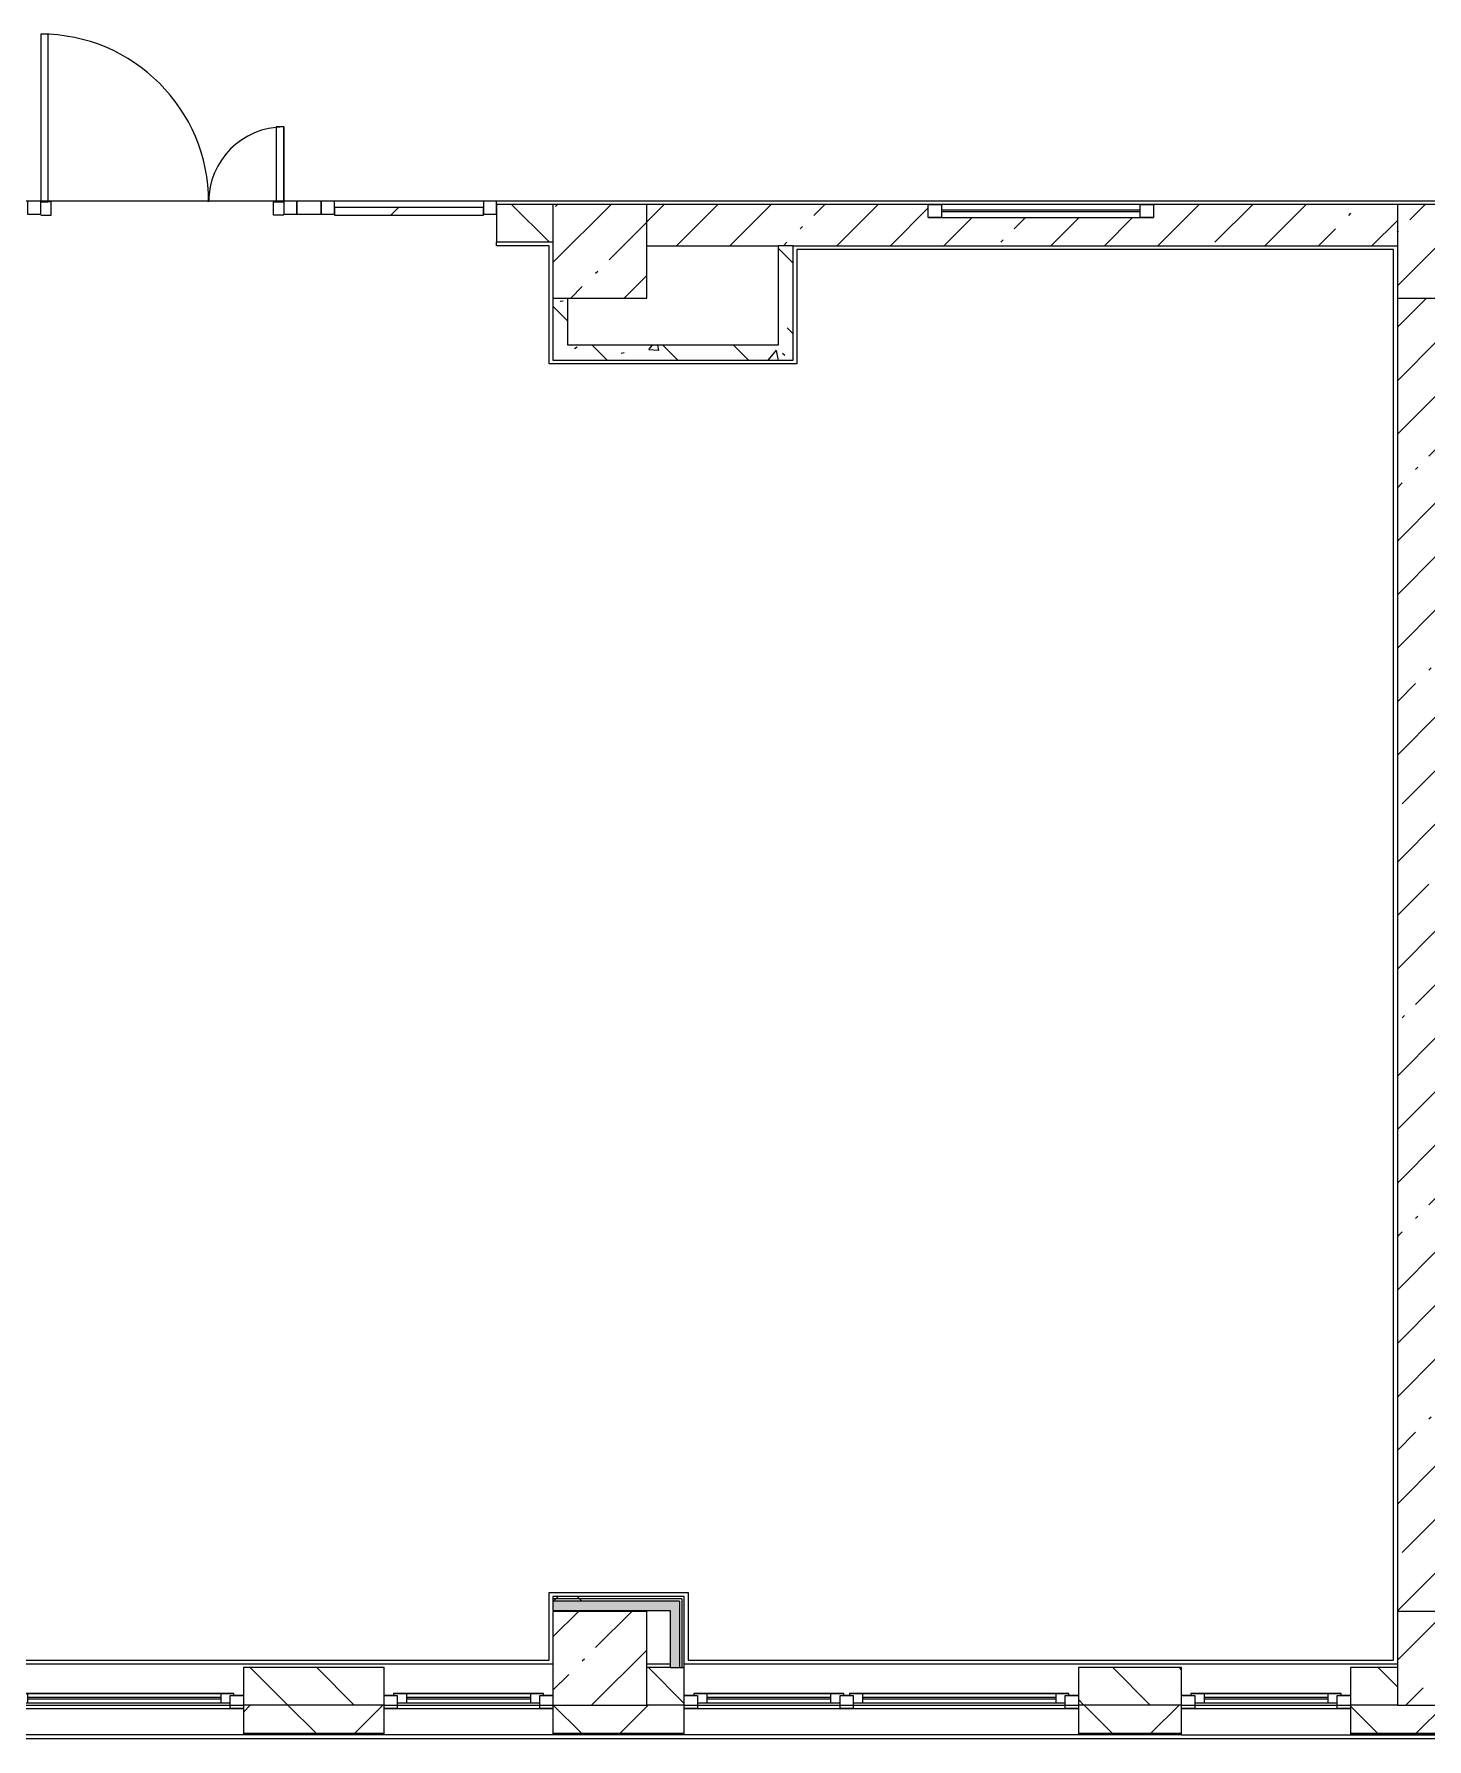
# Model space of a CAD drawing. Header units: millimetres. Extents: x 1322 to 199238, y -8553 to 29000.
# Drawn here: x 130373 to 137795, y -280 to 8808 of the extents above; entities that cross this region are included whole.
import ezdxf

# ---------------------------------------------------------------- set-up
doc = ezdxf.new("R2010")
doc.units = ezdxf.units.MM
for name, color, linetype, lineweight, true_color in [('A-DETL-GENF-3', 7, 'Continuous', 5, 0xaaaaaa), ('A-DOOR-6', 7, 'Continuous', 5, 0xaaaaaa), ('A-FLOR-2', 7, 'Continuous', 5, 0xaaaaaa), ('I-WALL-1', 7, 'Continuous', 5, 0xe7e7e7), ('I-WALL-2', 7, 'Continuous', 9, 0xe7e7e7), ('I-WALL-5', 7, 'Continuous', 5, 0x787878)]:
    doc.layers.add(name, color=color, linetype=linetype, lineweight=lineweight, true_color=true_color)
for name, color, linetype, lineweight in [('A-GLAZ-3', 7, 'Continuous', 5), ('A-GLAZ-CURT-2', 7, 'Continuous', 5), ('A-GLAZ-CWMG-2', 7, 'Continuous', 5), ('A-WALL', 7, 'Continuous', 9), ('A-WALL-4', 7, 'Continuous', 5), ('I-WALL-3', 7, 'Continuous', 5), ('S-COLS-1', 7, 'Continuous', 5)]:
    doc.layers.add(name, color=color, linetype=linetype, lineweight=lineweight)
pattern_1 = [(45, (72227.77, 0), (-285.1231, 285.1231), []), (45, (72512.9, 0), (-285.1231, 285.1231), [504.031, -100.806, 16.764, -84.042])]
pattern_2 = [(135, (72227.77, 0), (-377.1708, -377.1708), [533.4, -88.9, 17.78, -88.9]), (135, (72227.77, 376.94), (-377.1708, -377.1708), []), (50, (72227.77, 0), (637.6445, -55.7866), [66.675, -733.425]), (355, (72227.8, 0), (-123.3494, 668.699), [53.34, -586.74]), (100.451, (72280.9, -4.65), (514.299, 612.908), [56.665, -623.315]), (46.184, (72227.8, 177.8), (948.776, -147.15), [100.012, -1100.137]), (96.636, (72306.8, 165.5), (830.909, 865.997), [84.998, -934.973]), (351.184, (72227.8, 177.8), (830.918, 865.988), [80.01, -880.11]), (21, (72316.67, 133.35), (530.6506, -357.9283), [66.675, -733.425]), (326, (72316.7, 133.35), (216.308, 644.6585), [53.34, -586.74]), (71.451, (72360.9, 103.5), (746.9596, 286.7243), [56.665, -623.315]), (37.5, (72227.77, 0), (10.8105, 295.9426), [16.764, -562.864, 16.764, -578.866, -588.962]), (37.5, (72227.77, 0), (10.8105, 295.9426), [-1175.258, 16.764, -572.198]), (7.5, (72227.77, 0), (233.8692, 350.6318), [16.764, -322.834, 16.764, -549.529, -224.472]), (7.5, (72227.77, 0), (233.8692, 350.6318), [-905.891, 16.764, -207.708]), (327.5, (72029.52, 0), (474.5678, -20.0513), [16.764, -205.486, 16.764, -676.656, -920.115]), (327.5, (72029.52, 0), (474.5678, -20.0513), [-915.67, 16.764, -903.351]), (317.5, (71940.62, 0), (518.4522, 88.9934), [16.764, -272.161, 16.764, -443.738, -653.415]), (317.5, (71940.62, 0), (518.4522, 88.9934), [-749.427, 16.764, -636.651])]
pattern_3 = [(45, (72227.8, 0), (-530.33, 530.33), []), (135, (72227.8, 0), (-530.33, -530.33), [])]

# ---------------------------------------------------------------- blocks, each defined once
blk = doc.blocks.new('BSC_Колонна _Прямоугольная - 500х500-V121-1_10_3_птичка')
at = {"layer": 'S-COLS-1'}
h = blk.add_hatch(dxfattribs=at)
h.set_pattern_fill('FP_42', color=256, style=0, pattern_type=2)
h.set_pattern_definition([(45, (-61160, -7650), (-285.1231, 285.1231), []), (45, (-60874.88, -7650), (-285.123, 285.123), [504.031, -100.806, 16.764, -84.042])])
h.paths.add_polyline_path([(250, -250), (250, 250), (-250, 250), (-250, -250)])
for p, q in [((250, 250), (-250, 250)), ((-250, 250), (-250, -250)), ((250, -250), (250, 250)), ((-250, -250), (250, -250))]:
    blk.add_line(p, q, dxfattribs=at)
blk = doc.blocks.new('BSC_Колонна _Прямоугольная - 500х500-V128-1_10_3_птичка')
at = {"layer": 'S-COLS-1'}
h = blk.add_hatch(dxfattribs=at)
h.set_pattern_fill('FP_49', color=256, style=0, pattern_type=2)
h.set_pattern_definition([(45, (-61160, -150), (-285.123, 285.123), []), (45, (-60874.88, -150), (-285.123, 285.123), [504.031, -100.806, 16.764, -84.042])])
h.paths.add_polyline_path([(-8.8, -250), (250, -250), (250, 250), (-250, 250), (-250, -250)])
for p, q in [((250, 250), (-250, 250)), ((-250, 250), (-250, -250)), ((250, -250), (250, 250)), ((-250, -250), (250, -250))]:
    blk.add_line(p, q, dxfattribs=at)
blk = doc.blocks.new('BSC_Колонна _Прямоугольная - 500х500-V129-1_10_3_птичка')
at = {"layer": 'S-COLS-1'}
h = blk.add_hatch(dxfattribs=at)
h.set_pattern_fill('FP_50', color=256, style=0, pattern_type=2)
h.set_pattern_definition([(45, (-65660, -150), (-285.1231, 285.1231), []), (45, (-65374.88, -150), (-285.1231, 285.1231), [504.031, -100.806, 16.764, -84.042])])
h.paths.add_polyline_path([(140.9, -250), (250, -250), (250, 250), (-250, 250), (-250, -250)])
for p, q in [((250, 250), (-250, 250)), ((-250, 250), (-250, -250)), ((250, -250), (250, 250)), ((-250, -250), (250, -250))]:
    blk.add_line(p, q, dxfattribs=at)
blk = doc.blocks.new('BSC_Колонна _Прямоугольная - 500х500-V132-1_10_3_птичка')
at = {"layer": 'S-COLS-1'}
h = blk.add_hatch(dxfattribs=at)
h.set_pattern_fill('FP_53', color=256, style=0, pattern_type=2)
h.set_pattern_definition([(45, (-65660, -7650), (-285.1231, 285.1231), []), (45, (-65374.88, -7650), (-285.1231, 285.1231), [504.031, -100.806, 16.764, -84.042])])
h.paths.add_polyline_path([(-30, -250), (250, -250), (250, 22), (220, 22), (220, 30), (250, 30), (250, 250), (-250, 250), (-250, -250)])
for p, q in [((220, 250), (-250, 250)), ((-250, 250), (-250, -250)), ((250, -250), (250, 22)), ((-250, -250), (250, -250))]:
    blk.add_line(p, q, dxfattribs=at)
blk = doc.blocks.new('120_Окно_СКБ_2Ст - 120_Окно_СКБ_2Ст 2100х2500 _мал створка справа_-V140-1_10_3_птичка')
at = {"layer": 'A-GLAZ-3'}
for p, q in [((-1050, -127), (-1050, -57)), ((-1050, -57), (-980, -57)), ((1050, -57), (-1050, -57)), ((-980, -57), (-980, -127)), ((150, -87), (-980, -87)), ((-980, -87), (-980, -127)), ((-930, -137), (-930, -87)), ((100, -137), (100, -87)), ((150, -127), (150, -57)), ((150, -57), (220, -57)), ((150, -127), (150, -87)), ((220, -57), (220, -127)), ((980, -87), (220, -87)), ((220, -87), (220, -127)), ((270, -137), (270, -87)), ((930, -137), (930, -87)), ((980, -127), (980, -57)), ((980, -57), (1050, -57)), ((980, -127), (980, -87)), ((1050, -57), (1050, -127)), ((-980, -127), (-1050, -127)), ((-1050, -127), (-1000, -127)), ((-980, -127), (-1000, -127)), ((-1000, -127), (-1000, -137)), ((-1000, -137), (170, -137)), ((170, -137), (-1000, -137)), ((-930, -107), (100, -107)), ((100, -117), (-930, -117)), ((220, -127), (150, -127)), ((170, -127), (150, -127)), ((170, -127), (200, -127)), ((170, -137), (170, -127)), ((220, -127), (200, -127)), ((200, -127), (200, -137)), ((200, -137), (1000, -137)), ((1000, -137), (200, -137)), ((270, -107), (930, -107)), ((930, -117), (270, -117)), ((1050, -127), (980, -127)), ((1000, -127), (980, -127)), ((1000, -127), (1050, -127)), ((1000, -137), (1000, -127))]:
    blk.add_line(p, q, dxfattribs=at)
blk = doc.blocks.new('120_Окно_СКБ_1Ст - 120_Окно_СКБ_1Ст 900х2500_h_-V157-1_10_3_птичка')
at = {"layer": 'A-GLAZ-3'}
for p, q in [((-450, -127), (-450, -57)), ((-450, -57), (-380, -57)), ((450, -57), (-450, -57)), ((-380, -57), (-380, -127)), ((380, -87), (-380, -87)), ((-380, -87), (-380, -127)), ((-330, -137), (-330, -87)), ((330, -137), (330, -87)), ((380, -127), (380, -57)), ((380, -57), (450, -57)), ((380, -127), (380, -87)), ((450, -57), (450, -127)), ((-380, -127), (-450, -127)), ((-450, -127), (-400, -127)), ((-380, -127), (-400, -127)), ((-400, -127), (-400, -137)), ((-400, -137), (400, -137)), ((400, -137), (-400, -137)), ((-330, -107), (330, -107)), ((330, -117), (-330, -117)), ((450, -127), (380, -127)), ((400, -127), (380, -127)), ((400, -127), (450, -127)), ((400, -137), (400, -127))]:
    blk.add_line(p, q, dxfattribs=at)
blk = doc.blocks.new('120_Окно_СКБ_1Ст - 120_Окно_СКБ_1Ст 900х2500_h_-V166-1_10_3_птичка')
at = {"layer": 'A-GLAZ-3'}
for p, q in [((-450, -127), (-450, -57)), ((-450, -57), (-380, -57)), ((450, -57), (-450, -57)), ((-380, -57), (-380, -127)), ((380, -87), (-380, -87)), ((-380, -87), (-380, -127)), ((-330, -137), (-330, -87)), ((330, -137), (330, -87)), ((380, -127), (380, -57)), ((380, -57), (450, -57)), ((380, -127), (380, -87)), ((450, -57), (450, -127)), ((-380, -127), (-450, -127)), ((-450, -127), (-400, -127)), ((-380, -127), (-400, -127)), ((-400, -127), (-400, -137)), ((-400, -137), (400, -137)), ((400, -137), (-400, -137)), ((-330, -107), (330, -107)), ((330, -117), (-330, -117)), ((450, -127), (380, -127)), ((400, -127), (380, -127)), ((400, -127), (450, -127)), ((400, -137), (400, -127))]:
    blk.add_line(p, q, dxfattribs=at)
blk = doc.blocks.new('Прямоугольный импост - 50 x 70 мм-31700031-1_10_3_птичка')
at = {"layer": 'A-GLAZ-CWMG-2'}
for p, q in [((-70, 35), (0, 35)), ((-70, -35), (-70, 35)), ((0, 35), (0, -35)), ((0, -35), (-70, -35))]:
    blk.add_line(p, q, dxfattribs=at)
blk = doc.blocks.new('Дверь_Витражная_остекление_ - ДВН_ДАО_Главный вход_1200 в свету-31742133-1_10_3_птичка')
at = {"layer": 'A-DETL-GENF-3'}
for p, q in [((-607.5, 925), (-647.5, 925)), ((-647.5, 925), (-647.5, 35)), ((-607.5, 30), (-607.5, 925)), ((647.5, 430), (607.5, 430)), ((607.5, 430), (607.5, 30)), ((647.5, 35), (647.5, 430)), ((-647.5, 30), (-607.5, 30)), ((-592.5, 30), (-647.5, 30)), ((-592.5, -40), (-592.5, 30)), ((592.5, -40), (592.5, 30)), ((592.5, 30), (647.5, 30)), ((607.5, 30), (647.5, 30)), ((-647.5, -40), (-592.5, -40)), ((647.5, -40), (592.5, -40))]:
    blk.add_line(p, q, dxfattribs=at)
at = {"layer": 'A-DOOR-6'}
for p, q in [((-647.5, 925), (-647.5, 35)), ((647.5, 430), (647.5, 35))]:
    blk.add_line(p, q, dxfattribs=at)
for centre, radius, start, end in [((-647.5, 30), 895, 360, 90), ((647.5, 30), 400, 90, 180)]:
    blk.add_arc(centre, radius, start, end, dxfattribs=at)
blk = doc.blocks.new('Системная панель - Стемалит - 40мм-31720939-1_10_3_птичка')
at = {"layer": 'A-GLAZ-CURT-2'}
for p, q in [((65, 35), (-65, 35)), ((-65, 35), (-65, -35)), ((65, -35), (65, 35)), ((-65, -35), (65, -35))]:
    blk.add_line(p, q, dxfattribs=at)
blk = doc.blocks.new('Прямоугольный импост - 50 x 70 мм-31687886-1_10_3_птичка')
at = {"layer": 'A-GLAZ-CWMG-2'}
for p, q in [((-35, 35), (35, 35)), ((-35, -35), (-35, 35)), ((35, 35), (35, -35)), ((35, -35), (-35, -35))]:
    blk.add_line(p, q, dxfattribs=at)
blk = doc.blocks.new('Прямоугольный импост - 50 x 70 мм-V269-1_10_3_птичка')
at = {"layer": 'A-GLAZ-CWMG-2'}
for p, q in [((0, 35), (-70, 35)), ((-70, 35), (-70, -35)), ((0, -35), (0, 35)), ((-70, -35), (0, -35))]:
    blk.add_line(p, q, dxfattribs=at)
blk = doc.blocks.new('Системная панель - Стекло - 40мм-V275-1_10_3_птичка')
at = {"layer": 'A-GLAZ-CURT-2'}
h = blk.add_hatch(dxfattribs=at)
h.set_pattern_fill('FP_174', color=256, style=0, pattern_type=2)
h.set_pattern_definition([(45, (-60642.5, -7383), (-1414.214, 1414.214), [1000, -3000]), (45, (-61642.5, -7883), (-1414.214, 1414.214), [3000, -1000]), (45, (-59642.5, -8383), (-1414.214, 1414.214), [1000, -3000])])
h.paths.add_polyline_path([(397.5, -40), (397.5, 0), (-397.5, 0), (-397.5, -40), (395.1, -40)])
for p, q in [((397.5, 0), (-397.5, 0)), ((-397.5, 0), (-397.5, -40)), ((397.5, -40), (397.5, 0)), ((-397.5, -40), (397.5, -40))]:
    blk.add_line(p, q, dxfattribs=at)
blk = doc.blocks.new('Прямоугольный импост - 50 x 70 мм-31702100-1_10_3_птичка')
at = {"layer": 'A-GLAZ-CWMG-2'}
for p, q in [((-35, 35), (35, 35)), ((-35, -35), (-35, 35)), ((35, 35), (35, -35)), ((35, -35), (-35, -35))]:
    blk.add_line(p, q, dxfattribs=at)
blk = doc.blocks.new('Прямоугольный импост - 50 x 70 мм-31720914-1_10_3_птичка')
at = {"layer": 'A-GLAZ-CWMG-2'}
blk.add_line((24940, 7918), (24145, 7918), dxfattribs=at)
blk = doc.blocks.new('120_Окно_СКБ_1Ст - 120_Окно_СКБ_1Ст 400х1200 EI30-24228621-1_10_3_птичка')
at = {"layer": 'A-GLAZ-3'}
for p, q in [((-600, 40), (-600, 110)), ((-600, 110), (-530, 110)), ((600, 110), (-600, 110)), ((-530, 110), (-530, 40)), ((530, 40), (530, 110)), ((530, 110), (600, 110)), ((600, 110), (600, 40)), ((-530, 40), (-600, 40)), ((-600, 40), (600, 40)), ((530, 80), (-530, 80)), ((530, 70), (-530, 70)), ((600, 40), (530, 40))]:
    blk.add_line(p, q, dxfattribs=at)

msp = doc.modelspace()

# ---------------------------------------------------------------- hatches: boundary and pattern name
at = {"layer": 'A-WALL-4'}
h = msp.add_hatch(dxfattribs=at)
h.set_pattern_fill('FP_67', color=256, style=0, pattern_type=2)
h.set_pattern_definition([(135, (72227.77, 0), (-176.7767, -176.7767), [])])
h.paths.add_polyline_path([(129387.8, -100), (129387.8, 100), (129137.8, 100), (129137.8, -100)])
h.paths.add_polyline_path([(120359.9, -100), (120387.8, -100), (120387.8, 100), (120137.8, 100), (120137.8, -100)])
h.paths.add_polyline_path([(137387.8, -100), (137637.8, -100), (137637.8, 100), (137387.8, 100)])
h.paths.add_polyline_path([(136168.8, -100), (136487.8, -100), (136487.8, 100), (135937.8, 100), (135937.8, -100)])
h.paths.add_polyline_path([(121287.8, -100), (121999.3, -100), (121999.3, 100), (121287.8, 100)])
h.paths.add_polyline_path([(133637.8, -100), (133837.8, -100), (133837.8, 100), (133637.8, 100), (133637.8, 42.9)])
h.paths.add_polyline_path([(124099.3, -100), (124137.8, -94.7), (124137.8, 100), (124099.3, 100)])
h.paths.add_polyline_path([(124637.8, -100), (125537.8, -100), (125537.8, 100), (124637.8, 100), (124637.8, -25.1)])
h.paths.add_polyline_path([(131487.8, -100), (132237.8, -100), (132237.8, 100), (131487.8, 100)])
h = msp.add_hatch(dxfattribs=at)
h.set_pattern_fill('FP_56', color=256, style=0, pattern_type=2)
h.set_pattern_definition([(45, (72227.77, 0), (-353.5534, 353.5534), []), (135, (72227.77, 0), (-353.5534, -353.5534), [])])
h.paths.add_polyline_path([(147921.6, -250), (147927.8, -250), (147927.8, -100), (146207.8, -100), (146207.8, -250), (147919.8, -250)])
h.paths.add_polyline_path([(139888.5, -250), (142887.8, -250), (142887.8, -100), (139287.8, -100), (139287.8, -250)])
h.paths.add_polyline_path([(144463.8, -250), (144507.8, -250), (144507.8, -100), (143787.8, -101.8), (143787.8, -250), (144307.8, -250)])
h.paths.add_polyline_path([(138028.6, -250), (138387.8, -250), (138387.8, -100), (137387.8, -100), (137387.8, -250)])
h.paths.add_polyline_path([(133137.8, -250), (133837.8, -250), (133837.8, -100), (133137.8, -100), (133137.8, -128.3)])
h.paths.add_polyline_path([(132237.8, -250), (132237.8, -100), (131487.8, -100), (131487.8, -250)])
h.paths.add_polyline_path([(135937.8, -250), (136487.8, -250), (136487.8, -100), (135937.8, -100), (135937.8, -121.3)])
h.paths.add_polyline_path([(128729.3, -250), (129387.8, -250), (129387.8, -100), (128637.8, -100), (128637.8, -250)])
h.paths.add_polyline_path([(114965.3, -250), (116537.8, -250), (116537.8, -100), (114965.3, -100), (114965.3, -173.5)])
h.paths.add_polyline_path([(119637.8, -250), (120387.8, -250), (120387.8, -100), (119637.8, -100), (119637.8, -161.8)])
h.paths.add_polyline_path([(121287.8, -250), (121999.3, -250), (121999.3, -100), (121287.8, -100), (121287.8, -157.7)])
h.paths.add_polyline_path([(125537.8, -250), (125537.8, -100), (124099.3, -100), (124099.3, -250), (125009.6, -250)])
h.paths.add_polyline_path([(109317.8, -250), (109317.8, -100), (108197.8, -100), (108197.8, -250), (109200.8, -250)])
h.paths.add_polyline_path([(111060.6, -250), (111267.8, -250), (111267.8, -100), (110217.8, -100), (110217.8, -250)])
h.paths.add_polyline_path([(112167.8, -250), (112865.3, -250), (112865.3, -100), (112167.8, -100), (112167.8, -180.4)])
h.paths.add_polyline_path([(106097.8, -250), (106097.8, -100), (105237.8, -100), (105237.8, -250)])
h.paths.add_polyline_path([(102437.8, -250), (102437.8, -100), (101437.5, -100), (101437.5, -250), (101761.3, -250)])
h.paths.add_polyline_path([(99537.8, -250), (100537.5, -250), (100537.5, -100), (99537.8, -100), (99537.8, -211.8)])
h.paths.add_polyline_path([(87812.4, -250), (87837.8, -250), (87837.8, -100), (87087.8, -100), (87087.8, -250)])
h.paths.add_polyline_path([(98637.8, -250), (98637.8, -100), (97662.8, -100), (97662.8, -250), (98041.6, -250)])
h.paths.add_polyline_path([(88737.8, -250), (89487.8, -250), (89487.8, -100), (88737.8, -100), (88737.8, -238.7)])
h.paths.add_polyline_path([(92937.8, -250), (92937.8, -100), (91587.8, -100), (91587.8, -250)])
h.paths.add_polyline_path([(94321.9, -250), (94862.8, -250), (94862.8, -100), (93837.8, -100), (93837.8, -250)])
h.paths.add_polyline_path([(81387.5, -250), (82137.8, -250), (82137.8, -100), (81387.5, -100), (81387.5, -118)])
h.paths.add_polyline_path([(80487.5, -250), (80487.5, -100), (79057.8, -100), (79057.8, -250), (80372.9, -250)])
h.paths.add_polyline_path([(84987.8, -250), (84987.8, -100), (84237.8, -100), (84237.8, -250)])
h.paths.add_polyline_path([(71967.8, -250), (75957.8, -250), (75957.8, -100), (71967.8, -100), (71967.8, -210)])
at = {"layer": 'I-WALL-1'}
msp.add_hatch(color=256, dxfattribs=at).paths.add_polyline_path([(133762.8, 405), (133812.8, 405), (133812.8, 455), (133137.8, 455), (133137.8, 405), (133637.8, 405)])
at = {"layer": 'I-WALL-2'}
msp.add_hatch(color=256, dxfattribs=at).paths.add_polyline_path([(133762.8, 100), (133812.8, 100), (133812.8, 405), (133762.8, 405), (133762.8, 120)])
at = {"layer": 'I-WALL-3'}
h = msp.add_hatch(dxfattribs=at)
h.set_pattern_fill('FP_66', color=256, style=0, pattern_type=2)
h.set_pattern_definition([(135, (72227.77, 0), (-353.5534, -353.5534), [])])
h.paths.add_polyline_path([(132837.8, 7700), (133137.8, 7700), (133137.8, 7900), (132837.8, 7900)])
h.paths.add_polyline_path([(130337.8, 7700), (130337.8, 7900), (129137.8, 7900), (129137.8, 7700), (129407.8, 7700)])
h = msp.add_hatch(dxfattribs=at)
h.set_pattern_fill('FP_36', color=256, style=0, pattern_type=2)
h.set_pattern_definition(pattern_1)
h.paths.add_polyline_path([(133637.8, 7680), (137637.8, 7680), (137637.8, 7900), (136337.8, 7900), (136337.8, 7830), (135137.8, 7830), (135137.8, 7900), (133637.8, 7900)])
h = msp.add_hatch(dxfattribs=at)
h.set_pattern_fill('FP_36', color=256, style=0, pattern_type=2)
h.set_pattern_definition(pattern_1)
h.paths.add_polyline_path([(137857.8, 400), (137857.8, 7400), (137637.8, 7400), (137637.8, 400)])
h = msp.add_hatch(dxfattribs=at)
h.set_pattern_fill('FP_172', color=256, style=0, pattern_type=2)
h.set_pattern_definition(pattern_3)
h.paths.add_polyline_path([(133137.8, 467.5), (133837.8, 467.5), (133837.8, 480), (133137.8, 480)])
h = msp.add_hatch(dxfattribs=at)
h.set_pattern_fill('FP_172', color=256, style=0, pattern_type=2)
h.set_pattern_definition(pattern_3)
h.paths.add_polyline_path([(133137.8, 455), (133825.3, 455), (133825.3, 467.5), (133137.8, 467.5)])
at = {"layer": 'I-WALL-5'}
h = msp.add_hatch(dxfattribs=at)
h.set_pattern_fill('FP_65', color=256, style=0, pattern_type=2)
h.set_pattern_definition(pattern_2)
h.paths.add_polyline_path([(134417.8, 7070), (134417.8, 7680), (134337.8, 7680), (134337.8, 7070)])
h = msp.add_hatch(dxfattribs=at)
h.set_pattern_fill('FP_65', color=256, style=0, pattern_type=2)
h.set_pattern_definition(pattern_2)
h.paths.add_polyline_path([(133217.8, 7070), (133217.8, 7400), (133137.8, 7400), (133137.8, 7070)])
h = msp.add_hatch(dxfattribs=at)
h.set_pattern_fill('FP_65', color=256, style=0, pattern_type=2)
h.set_pattern_definition(pattern_2)
h.paths.add_polyline_path([(133857.8, 7070), (134337.8, 7070), (134337.8, 7150), (133217.8, 7150), (133217.8, 7070), (133637.8, 7070)])

# ---------------------------------------------------------------- linework, layer by layer
at = {"layer": 'A-FLOR-2'}
for p, q in [((110967.8, 7920), (138144.1, 7920)), ((132837.8, 7680), (132837.8, 7700)), ((133117.8, 7680), (132837.8, 7680)), ((133117.8, 7050), (133117.8, 7680)), ((137617.8, 7660), (134437.8, 7660)), ((134437.8, 7660), (134437.8, 7050)), ((137617.8, 140), (137617.8, 7660)), ((134437.8, 7050), (133117.8, 7050)), ((133117.8, 140), (133117.8, 500)), ((133117.8, 500), (133857.8, 500)), ((133857.8, 500), (133857.8, 140)), ((129407.8, 140), (133117.8, 140)), ((133857.8, 140), (137617.8, 140))]:
    msp.add_line(p, q, dxfattribs=at)
at = {"layer": 'A-WALL'}
for p, q in [((134417.8, 7680), (134337.8, 7680)), ((133825.3, 467.5), (133137.8, 467.5)), ((133812.8, 455), (133137.8, 455)), ((133812.8, 455), (133812.8, 100)), ((133825.3, 467.5), (133825.3, 100)), ((132237.8, -100), (131487.8, -100)), ((133837.8, -100), (133637.8, -100)), ((136487.8, -100), (135937.8, -100)), ((137637.8, -100), (137387.8, -100)), ((131487.8, -250), (132237.8, -250)), ((131487.8, -253), (132237.8, -253)), ((133137.8, -250), (133837.8, -250)), ((133137.8, -253), (133837.8, -253)), ((135937.8, -250), (136487.8, -250)), ((135937.8, -253), (136487.8, -253)), ((137387.8, -250), (138387.8, -250)), ((137387.8, -253), (138387.8, -253))]:
    msp.add_line(p, q, dxfattribs=at)
at = {"layer": 'A-WALL-4'}
for p, q in [((132237.8, 100), (131487.8, 100)), ((131487.8, 100), (131487.8, -258)), ((132237.8, -258), (132237.8, 100)), ((133762.8, 100), (133637.8, 100)), ((133837.8, -258), (133837.8, 100)), ((136487.8, 100), (135937.8, 100)), ((135937.8, 100), (135937.8, -258)), ((136487.8, -258), (136487.8, 100)), ((137637.8, 100), (137387.8, 100)), ((137387.8, 100), (137387.8, -258)), ((129387.8, -100), (131487.8, -100)), ((132237.8, -100), (133137.8, -100)), ((133137.8, -100), (133137.8, -258)), ((133837.8, -100), (135937.8, -100)), ((136487.8, -100), (137387.8, -100)), ((136487.8, -258), (121999.3, -258)), ((136487.8, -258), (144507.8, -258)), ((144507.8, -280), (71937.8, -280))]:
    msp.add_line(p, q, dxfattribs=at)
at = {"layer": 'I-WALL-3'}
for p, q in [((133137.8, 7900), (132837.8, 7900)), ((132837.8, 7900), (132837.8, 7700)), ((135137.8, 7900), (133637.8, 7900)), ((137637.8, 7900), (136337.8, 7900)), ((132837.8, 7700), (133137.8, 7700)), ((133637.8, 7680), (134337.8, 7680)), ((134337.8, 7680), (134337.8, 7150)), ((134417.8, 7070), (134417.8, 7680)), ((134417.8, 7680), (137637.8, 7680)), ((133137.8, 7400), (133137.8, 7070)), ((133217.8, 7150), (133217.8, 7400)), ((137637.8, 7400), (137637.8, 400)), ((134337.8, 7150), (133217.8, 7150)), ((133137.8, 7070), (134417.8, 7070)), ((133837.8, 480), (133137.8, 480)), ((133137.8, 480), (133137.8, 405)), ((133837.8, 100), (133837.8, 480)), ((133137.8, 405), (133762.8, 405)), ((133762.8, 405), (133762.8, 100)), ((129387.1, 120), (133137.8, 120)), ((133637.8, 120), (133762.8, 120)), ((133762.8, 100), (133837.8, 100)), ((133836.9, 120), (137637.8, 120))]:
    msp.add_line(p, q, dxfattribs=at)

# ---------------------------------------------------------------- block references
at = {"layer": 'A-DOOR-6'}
msp.add_blockref('Дверь_Витражная_остекление_ - ДВН_ДАО_Главный вход_1200 в свету-31742133-1_10_3_птичка', (131055.3, 7883), dxfattribs=at)
at = {"layer": 'A-GLAZ-3'}
msp.add_blockref('120_Окно_СКБ_1Ст - 120_Окно_СКБ_1Ст 400х1200 EI30-24228621-1_10_3_птичка', (135737.8, 7790), dxfattribs=at)
at = {"layer": 'A-GLAZ-3', "rotation": 180}
for name, p in [('120_Окно_СКБ_2Ст - 120_Окно_СКБ_2Ст 2100х2500 _мал створка справа_-V140-1_10_3_птичка', (130437.8, -175)), ('120_Окно_СКБ_1Ст - 120_Окно_СКБ_1Ст 900х2500_h_-V166-1_10_3_птичка', (132687.8, -175)), ('120_Окно_СКБ_2Ст - 120_Окно_СКБ_2Ст 2100х2500 _мал створка справа_-V140-1_10_3_птичка', (134887.8, -175)), ('120_Окно_СКБ_1Ст - 120_Окно_СКБ_1Ст 900х2500_h_-V157-1_10_3_птичка', (136937.8, -175))]:
    msp.add_blockref(name, p, dxfattribs=at)
at = {"layer": 'A-GLAZ-CURT-2'}
for name, p in [('Системная панель - Стемалит - 40мм-31720939-1_10_3_птичка', (131837.8, 7883)), ('Системная панель - Стекло - 40мм-V275-1_10_3_птичка', (132370.3, 7883))]:
    msp.add_blockref(name, p, dxfattribs=at)
at = {"layer": 'A-GLAZ-CWMG-2', "rotation": 180}
msp.add_blockref('Прямоугольный импост - 50 x 70 мм-V269-1_10_3_птичка', (130337.8, 7883), dxfattribs=at)
at = {"layer": 'A-GLAZ-CWMG-2', "extrusion": (0, 0, -1), "rotation": 180}
for name, p in [('Прямоугольный импост - 50 x 70 мм-31687886-1_10_3_птичка', (-131737.8, 7883)), ('Прямоугольный импост - 50 x 70 мм-31702100-1_10_3_птичка', (-131937.8, 7883)), ('Прямоугольный импост - 50 x 70 мм-31700031-1_10_3_птичка', (-132837.8, 7883))]:
    msp.add_blockref(name, p, dxfattribs=at)
at = {"layer": 'A-GLAZ-CWMG-2'}
msp.add_blockref('Прямоугольный импост - 50 x 70 мм-31720914-1_10_3_птичка', (107827.8, 0), dxfattribs=at)
at = {"layer": 'S-COLS-1'}
for name, p in [('BSC_Колонна _Прямоугольная - 500х500-V121-1_10_3_птичка', (133387.8, 7650)), ('BSC_Колонна _Прямоугольная - 500х500-V132-1_10_3_птичка', (137887.8, 7650)), ('BSC_Колонна _Прямоугольная - 500х500-V128-1_10_3_птичка', (133387.8, 150)), ('BSC_Колонна _Прямоугольная - 500х500-V129-1_10_3_птичка', (137887.8, 150))]:
    msp.add_blockref(name, p, dxfattribs=at)

doc.saveas('drawing.dxf')
